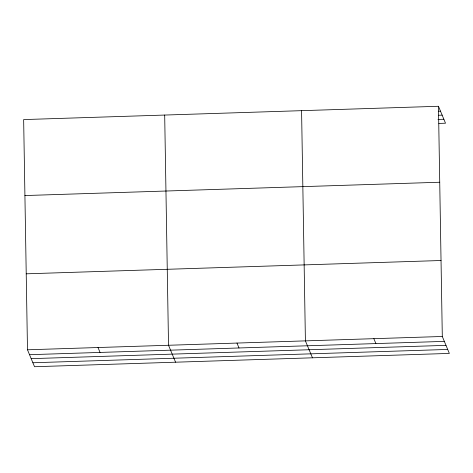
<?xml version="1.0" encoding="UTF-8"?>
<svg xmlns="http://www.w3.org/2000/svg" width="473" height="473" viewBox="0 0 473 473"><rect width="100%" height="100%" fill="white"/><g stroke="black" fill="none" stroke-linecap="round" stroke-linejoin="round"><path stroke-width="0.71" d="M438.465 106.277L23.65 119.58L27.487 349.789L34.535 366.723L449.35 353.42L442.302 336.48L438.465 106.277L445.513 123.211L438.891 123.423M438.294 111.25L440.505 111.179M438.477 115.264L442.154 115.146M437.974 119.427L443.857 119.237M24.915 195.55L439.73 182.241M26.222 273.82L441.031 260.511M27.487 349.789L442.302 336.48M29.527 354.691L444.342 341.382M31.183 358.658L445.992 345.355M32.885 362.756L447.695 349.446M373.853 338.674L375.893 343.575M312.464 357.807L305.41 340.873L301.573 110.664M236.967 343.067L239.007 347.968M175.572 362.2L168.524 345.26L164.687 115.057M98.006 347.525L100.045 352.426"/></g></svg>
